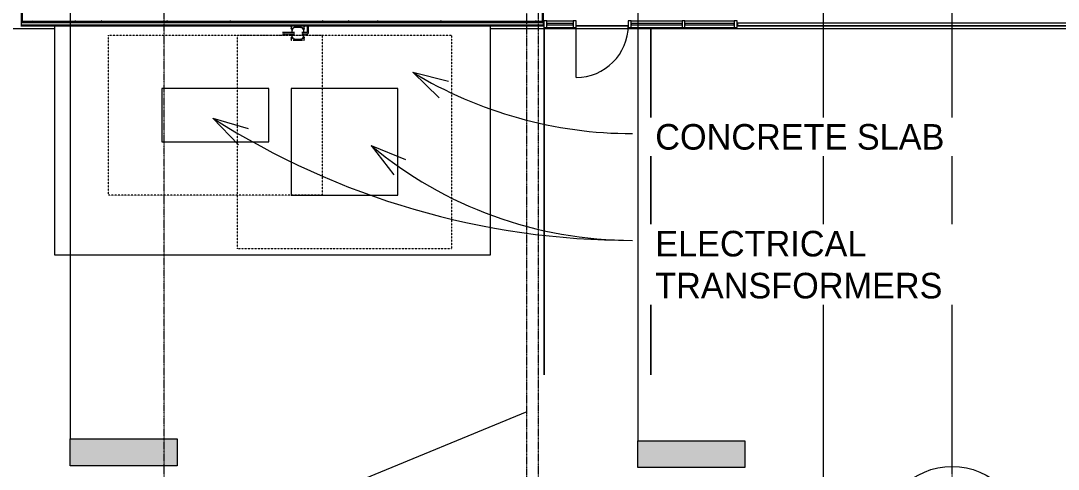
# Model space of a CAD drawing. Header units: inches. Extents: x 25369 to 33163, y -23509 to -20274.
# Drawn here: x 28390 to 29088, y -23098 to -22795 of the extents above; entities that cross this region are included whole.
import ezdxf

# ---------------------------------------------------------------- set-up
doc = ezdxf.new("R2010")
doc.units = ezdxf.units.IN
doc.header["$MEASUREMENT"] = 0
doc.linetypes.add('Dash', pattern=[0.25, 0.125, -0.125])
doc.linetypes.add('Grid Line 1_2_', pattern=[0.875, 0.5, -0.125, 0.125, -0.125])
for name, color, linetype, lineweight in [('A-DOOR', 31, 'Continuous', 13), ('A-FLOR', 192, 'Continuous', 13), ('A-GLAZ-CURT', 52, 'Continuous', 13), ('A-GLAZ-CWMG', 51, 'Continuous', 13), ('A-SITE-SWLK', 140, 'Continuous', 13), ('A-WALL', 113, 'Continuous', 13), ('A-WALL-PATT', 111, 'Continuous', 25), ('C-TOPO', 7, 'Continuous', 13), ('E-ELEC-EQPM', 71, 'Continuous', 13), ('G-ANNO-SYMB', 111, 'Continuous', 9), ('G-ANNO-TEXT', 231, 'Continuous', 9), ('L-SITE-WALL', 31, 'Continuous', 13), ('P-SANR-FIXT', 6, 'Continuous', 13), ('S-GRID', 1, 'Continuous', 9), ('S-GRID-IDEN', 1, 'Continuous', 9)]:
    doc.layers.add(name, color=color, linetype=linetype, lineweight=lineweight)
doc.styles.add('Century Gothic', font='GOTHIC.TTF', dxfattribs={"height": 17.245342})

# ---------------------------------------------------------------- blocks, each defined once
blk = doc.blocks.new('Struct_Xcel_Sports Complex_rvt-2-Overall Floor Plan')
at = {"layer": 'L-SITE-WALL', "color": 43, "lineweight": 9}
for p, q in [((22651.42, -22798.8), (22458.52, -22798.8)), ((22810.95, -22798.8), (22652.39, -22798.8)), ((22867.77, -22798.8), (22832.58, -22798.8)), ((23337.08, -22798.8), (22941.02, -22798.8))]:
    blk.add_line(p, q, dxfattribs=at)
blk = doc.blocks.new('Transformer-Dry-Type-Siemens - 6x6x6-1004770-Overall Floor Plan')
at = {"layer": 'E-ELEC-EQPM', "color": 43, "linetype": 'Dash', "lineweight": 9}
for p, q in [((-72, -72), (-72, 72)), ((-72, 72), (72, 72)), ((72, 72), (72, -72)), ((72, -72), (-72, -72))]:
    blk.add_line(p, q, dxfattribs=at)
at = {"layer": 'E-ELEC-EQPM', "color": 43, "lineweight": 9}
for p, q in [((36, 36), (-36, 36)), ((-36, 36), (-36, -36)), ((36, -36), (36, 36)), ((-36, -36), (36, -36))]:
    blk.add_line(p, q, dxfattribs=at)
blk = doc.blocks.new('Transformer-Dry-Type-Siemens - 6x3x6-1005805-Overall Floor Plan')
at = {"layer": 'E-ELEC-EQPM', "color": 43, "linetype": 'Dash', "lineweight": 9}
for p, q in [((-72, -54), (-72, 54)), ((-72, 54), (72, 54)), ((72, 54), (72, -54)), ((72, -54), (-72, -54))]:
    blk.add_line(p, q, dxfattribs=at)
at = {"layer": 'E-ELEC-EQPM', "color": 43, "lineweight": 9}
for p, q in [((36, 18), (-36, 18)), ((-36, 18), (-36, -18)), ((36, -18), (36, 18)), ((-36, -18), (36, -18))]:
    blk.add_line(p, q, dxfattribs=at)
blk = doc.blocks.new('System Panel - INSULATED LOW-E GLAZING _SEE ELEVATIONS FOR U-FACTOR_ SHGC_ _ LT_-1142335-Overall Floor Plan')
at = {"layer": 'A-GLAZ-CURT', "color": 7}
for p, q in [((16.53125, -0.25), (-16.53125, -0.25)), ((-16.53125, -0.25), (-16.53125, -1.25)), ((-16.53125, -1.25), (16.53125, -1.25)), ((16.53125, -1.25), (16.53125, -0.25))]:
    blk.add_line(p, q, dxfattribs=at)
at = {"layer": 'A-GLAZ-CURT', "color": 10, "lineweight": 9}
for p, q in [((-16.53125, -1.25), (-16.53125, -0.25)), ((16.53125, -0.25), (-16.53125, -0.25)), ((-16.53125, -1.25), (16.53125, -1.25)), ((16.53125, -0.25), (16.53125, -1.25))]:
    blk.add_line(p, q, dxfattribs=at)
blk = doc.blocks.new('System Panel - INSULATED LOW-E GLAZING _SEE ELEVATIONS FOR U-FACTOR_ SHGC_ _ LT_-827433-Overall Floor Plan')
at = {"layer": 'A-GLAZ-CURT', "color": 7}
for p, q in [((17.09375, -0.25), (-17.09375, -0.25)), ((-17.09375, -0.25), (-17.09375, -1.25)), ((-17.09375, -1.25), (17.09375, -1.25)), ((17.09375, -1.25), (17.09375, -0.25))]:
    blk.add_line(p, q, dxfattribs=at)
at = {"layer": 'A-GLAZ-CURT', "color": 10, "lineweight": 9}
for p, q in [((-17.09375, -1.25), (-17.09375, -0.25)), ((17.09375, -0.25), (-17.09375, -0.25)), ((-17.09375, -1.25), (17.09375, -1.25)), ((17.09375, -0.25), (17.09375, -1.25))]:
    blk.add_line(p, q, dxfattribs=at)
blk = doc.blocks.new('Door_Single_Storefront - one-1371403-Overall Floor Plan')
at = {"layer": 'A-DOOR', "color": 43, "lineweight": 9}
blk.add_line((-17.59375, -35.1875), (-17.59375, 0), dxfattribs=at)
blk.add_arc((-17.59375, 0), 35.1875, 270, 0, dxfattribs=at)
blk = doc.blocks.new('System Panel - INSULATED LOW-E GLAZING _SEE ELEVATIONS FOR U-FACTOR_ SHGC_ _ LT_-1769663-Overall Floor Plan')
at = {"layer": 'A-GLAZ-CURT', "color": 7}
for p, q in [((8.81, -0.25), (-8.81, -0.25)), ((-8.81, -0.25), (-8.81, -1.25)), ((-8.81, -1.25), (8.81, -1.25)), ((8.81, -1.25), (8.81, -0.25))]:
    blk.add_line(p, q, dxfattribs=at)
at = {"layer": 'A-GLAZ-CURT', "color": 10, "lineweight": 9}
for p, q in [((-8.81, -1.25), (-8.81, -0.25)), ((8.81, -0.25), (-8.81, -0.25)), ((-8.81, -1.25), (8.81, -1.25)), ((8.81, -0.25), (8.81, -1.25))]:
    blk.add_line(p, q, dxfattribs=at)
blk = doc.blocks.new('Rectangular Mullion - Exterior 2_ x 4_5_-1135321-Overall Floor Plan')
at = {"layer": 'A-GLAZ-CWMG', "color": 43, "lineweight": 9}
for p, q in [((22278.7, -22795.43), (22311.77, -22795.43)), ((22278.7, -22799.93), (22311.77, -22799.93))]:
    blk.add_line(p, q, dxfattribs=at)
blk = doc.blocks.new('Rectangular Mullion - Exterior 2_ x 4_5_-1305167-Overall Floor Plan')
at = {"layer": 'A-GLAZ-CWMG', "color": 43, "lineweight": 9}
for p, q in [((22869.77, -22795.43), (22903.95, -22795.43)), ((22869.77, -22799.93), (22903.95, -22799.93))]:
    blk.add_line(p, q, dxfattribs=at)
blk = doc.blocks.new('Rectangular Mullion - Exterior 2_ x 4_5_-1769661-Overall Floor Plan')
at = {"layer": 'A-GLAZ-CWMG', "color": 43, "lineweight": 9}
for p, q in [((22812.95, -22795.43), (22830.58, -22795.43)), ((22812.95, -22799.93), (22830.58, -22799.93))]:
    blk.add_line(p, q, dxfattribs=at)
blk = doc.blocks.new('Rectangular Mullion - Exterior 2_ x 4_5_-1142379-Overall Floor Plan')
at = {"layer": 'A-GLAZ-CWMG', "color": 7}
for p, q in [((-2, 3), (0, 3)), ((-2, -1.5), (-2, 3)), ((0, 3), (0, -1.5)), ((0, -1.5), (-2, -1.5))]:
    blk.add_line(p, q, dxfattribs=at)
blk = doc.blocks.new('Rectangular Mullion - Exterior 2_ x 4_5_-1142382-Overall Floor Plan')
at = {"layer": 'A-GLAZ-CWMG', "color": 7}
for p, q in [((0, 3), (-2, 3)), ((-2, 3), (-2, -1.5)), ((0, -1.5), (0, 3)), ((-2, -1.5), (0, -1.5))]:
    blk.add_line(p, q, dxfattribs=at)
blk = doc.blocks.new('Rectangular Mullion - Exterior 2_ x 4_5_-827464-Overall Floor Plan')
at = {"layer": 'A-GLAZ-CWMG', "color": 7}
for p, q in [((-1, 3), (1, 3)), ((-1, -1.5), (-1, 3)), ((1, 3), (1, -1.5)), ((1, -1.5), (-1, -1.5))]:
    blk.add_line(p, q, dxfattribs=at)
blk = doc.blocks.new('gas_meter-250_cfh_2214 - gas_meter-250_cfh_2214-1353211-Overall Floor Plan')
at = {"layer": 'P-SANR-FIXT', "color": 43, "lineweight": 9}
for p, q in [((-2.99, 0.37), (-9.24, 0.37)), ((-4.4, 4.34), (-4.4, 3.16)), ((-4.4, 3.16), (-4.06, 3.16)), ((-3.79, 4.61), (-4.13, 4.61)), ((-4.06, 3.16), (-3.31, 3.16)), ((-3.96, 1.77), (-3.96, 0.36)), ((-3.96, 1.77), (-3.96, 0.36)), ((-3.75, 2.86), (-3.75, 2.59)), ((-3.75, 1.98), (-3.75, 1.77)), ((3.06, 4.61), (-3.06, 4.61)), ((2.04, 3.77), (-1.96, 3.77)), ((3.4, 3.16), (4.06, 3.16)), ((6.15, 0.5), (3.51, 0.5)), ((4.13, 4.61), (3.79, 4.61)), ((4.04, 0.48), (4.04, 1.77)), ((4.04, 0.48), (4.04, 1.77)), ((4.06, 3.16), (4.4, 3.16)), ((4.4, 3.16), (4.4, 4.34)), ((6.26, 5.12), (6.26, 0.61)), ((7.26, 0.61), (7.26, 5.12)), ((-9.24, 0), (-9.47, 0)), ((-9.24, -0.38), (-2.99, -0.38)), ((-4.4, -3.34), (-4.4, -4.57)), ((-4.06, -3.34), (-4.4, -3.34)), ((-4.28, -4.69), (-3.94, -4.69)), ((-3.33, -3.34), (-4.06, -3.34)), ((-3.96, -0.36), (-3.96, -1.98)), ((-3.96, -0.36), (-3.96, -1.98)), ((-3.75, -1.98), (-3.75, -2.1)), ((-3.75, -2.75), (-3.75, -2.92)), ((-3.06, -4.69), (3.06, -4.69)), ((-2.81, 0), (-2.99, 0)), ((-1.97, -3.98), (-2.49, -3.98)), ((-2.49, -3.98), (-1.97, -3.98)), ((-2.27, 0), (-2.4, 0)), ((-1.96, -3.98), (2.04, -3.98)), ((2.04, -3.75), (2.22, -3.75)), ((2.04, -3.98), (2.55, -3.98)), ((2.55, -3.98), (2.04, -3.98)), ((3.25, 0), (3.51, 0)), ((4.06, -3.34), (3.42, -3.34)), ((3.51, -0.5), (6.15, -0.5)), ((3.94, -4.69), (4.28, -4.69)), ((4.04, -1.98), (4.04, -0.47)), ((4.04, -1.98), (4.04, -0.47)), ((4.4, -3.34), (4.06, -3.34)), ((4.4, -4.57), (4.4, -3.34))]:
    blk.add_line(p, q, dxfattribs=at)
at = {"layer": 'P-SANR-FIXT', "color": 43, "lineweight": 9, "flags": 128}
for points in [[(-9.24, 0.37), (-9.28, 0.37), (-9.32, 0.37), (-9.36, 0.37), (-9.4, 0.37), (-9.43, 0.37), (-9.47, 0.37), (-9.51, 0.37), (-9.55, 0.37), (-9.59, 0.37), (-9.63, 0.37), (-9.66, 0.37), (-9.7, 0.37), (-9.73, 0.37), (-9.77, 0.37), (-9.8, 0.37), (-9.83, 0.37), (-9.86, 0.37), (-9.9, 0.37), (-9.92, 0.37), (-9.95, 0.37), (-9.98, 0.37), (-10.01, 0.37), (-10.03, 0.37), (-10.06, 0.37), (-10.08, 0.37), (-10.1, 0.37), (-10.12, 0.37), (-10.14, 0.37), (-10.15, 0.37), (-10.17, 0.37), (-10.18, 0.37), (-10.19, 0.37), (-10.2, 0.37), (-10.21, 0.37), (-10.22, 0.37), (-10.23, 0.37), (-10.23, 0.37), (-10.23, 0.37), (-10.24, 0.37)], [(-4.4, 4.34), (-4.4, 4.35), (-4.4, 4.36), (-4.4, 4.37), (-4.4, 4.38), (-4.4, 4.39), (-4.39, 4.4), (-4.39, 4.41), (-4.39, 4.42), (-4.38, 4.43), (-4.38, 4.44), (-4.38, 4.45), (-4.37, 4.46), (-4.37, 4.47), (-4.36, 4.48), (-4.35, 4.49), (-4.35, 4.5), (-4.34, 4.51), (-4.33, 4.52), (-4.33, 4.52), (-4.32, 4.53), (-4.31, 4.54), (-4.3, 4.55), (-4.29, 4.55), (-4.29, 4.56), (-4.28, 4.57), (-4.27, 4.57), (-4.26, 4.58), (-4.25, 4.58), (-4.24, 4.59), (-4.23, 4.59), (-4.22, 4.59), (-4.21, 4.6), (-4.2, 4.6), (-4.19, 4.6), (-4.18, 4.6), (-4.17, 4.61), (-4.15, 4.61), (-4.14, 4.61), (-4.13, 4.61), (-4.13, 4.61)], [(-3.82, 2.35), (-3.87, 2.38), (-3.91, 2.42), (-3.95, 2.45), (-4, 2.49), (-4.04, 2.52), (-4.07, 2.56), (-4.11, 2.6), (-4.15, 2.65), (-4.18, 2.69), (-4.21, 2.73), (-4.24, 2.78), (-4.27, 2.83), (-4.29, 2.87), (-4.32, 2.92), (-4.34, 2.97), (-4.36, 3.02), (-4.38, 3.08), (-4.39, 3.13), (-4.4, 3.16)], [(-1.96, 3.77), (-2.04, 3.77), (-2.12, 3.76), (-2.19, 3.76), (-2.27, 3.74), (-2.35, 3.73), (-2.43, 3.71), (-2.51, 3.69), (-2.58, 3.67), (-2.66, 3.64), (-2.73, 3.61), (-2.81, 3.58), (-2.88, 3.54), (-2.95, 3.51), (-3.02, 3.46), (-3.08, 3.42), (-3.15, 3.37), (-3.21, 3.33), (-3.27, 3.27), (-3.33, 3.22), (-3.39, 3.16), (-3.44, 3.11), (-3.5, 3.04), (-3.55, 2.98), (-3.59, 2.92), (-3.64, 2.85), (-3.68, 2.78), (-3.72, 2.71), (-3.76, 2.64), (-3.79, 2.57), (-3.82, 2.5), (-3.85, 2.42), (-3.87, 2.34), (-3.89, 2.27), (-3.91, 2.19), (-3.93, 2.11), (-3.94, 2.03), (-3.95, 1.95), (-3.95, 1.87), (-3.96, 1.79), (-3.96, 1.77)], [(-2.24, 0.37), (-2.24, 0.37), (-2.24, 0.37), (-2.24, 0.37), (-2.25, 0.37), (-2.25, 0.37), (-2.26, 0.37), (-2.27, 0.37), (-2.27, 0.37), (-2.28, 0.37), (-2.3, 0.37), (-2.31, 0.37), (-2.32, 0.37), (-2.34, 0.37), (-2.35, 0.37), (-2.37, 0.37), (-2.38, 0.37), (-2.4, 0.37), (-2.42, 0.37), (-2.44, 0.37), (-2.46, 0.37), (-2.49, 0.37), (-2.51, 0.37), (-2.53, 0.37), (-2.56, 0.37), (-2.58, 0.37), (-2.61, 0.37), (-2.63, 0.37), (-2.66, 0.37), (-2.69, 0.37), (-2.71, 0.37), (-2.74, 0.37), (-2.77, 0.37), (-2.8, 0.37), (-2.83, 0.37), (-2.86, 0.37), (-2.89, 0.37), (-2.92, 0.37), (-2.95, 0.37), (-2.98, 0.37), (-2.99, 0.37)], [(4.04, 1.77), (4.04, 1.85), (4.04, 1.93), (4.03, 2.01), (4.02, 2.09), (4, 2.17), (3.99, 2.25), (3.97, 2.32), (3.94, 2.4), (3.92, 2.48), (3.89, 2.55), (3.85, 2.62), (3.82, 2.69), (3.78, 2.76), (3.74, 2.83), (3.7, 2.9), (3.65, 2.96), (3.6, 3.03), (3.55, 3.09), (3.49, 3.15), (3.44, 3.21), (3.38, 3.26), (3.32, 3.31), (3.26, 3.36), (3.19, 3.41), (3.13, 3.45), (3.06, 3.5), (2.99, 3.53), (2.92, 3.57), (2.84, 3.6), (2.77, 3.63), (2.69, 3.66), (2.62, 3.69), (2.54, 3.71), (2.46, 3.73), (2.38, 3.74), (2.31, 3.75), (2.23, 3.76), (2.15, 3.77), (2.07, 3.77), (2.04, 3.77)], [(3.51, 0.5), (3.48, 0.5), (3.45, 0.5), (3.42, 0.5), (3.39, 0.5), (3.37, 0.5), (3.34, 0.5), (3.31, 0.5), (3.28, 0.5), (3.25, 0.5), (3.22, 0.5), (3.19, 0.5), (3.17, 0.5), (3.14, 0.5), (3.12, 0.5), (3.09, 0.5), (3.07, 0.5), (3.04, 0.5), (3.02, 0.5), (3, 0.5), (2.98, 0.5), (2.96, 0.5), (2.94, 0.5), (2.92, 0.5), (2.9, 0.5), (2.88, 0.5), (2.87, 0.5), (2.85, 0.5), (2.84, 0.5), (2.83, 0.5), (2.82, 0.5), (2.8, 0.5), (2.8, 0.5), (2.79, 0.5), (2.78, 0.5), (2.77, 0.5), (2.77, 0.5), (2.77, 0.5), (2.77, 0.5), (2.76, 0.5)], [(4.4, 3.16), (4.39, 3.1), (4.37, 3.05), (4.35, 3), (4.33, 2.95), (4.31, 2.9), (4.28, 2.85), (4.26, 2.8), (4.23, 2.76), (4.2, 2.71), (4.16, 2.67), (4.13, 2.63), (4.09, 2.58), (4.06, 2.55), (4.02, 2.51), (3.98, 2.47), (3.94, 2.44), (3.89, 2.4)], [(4.13, 4.61), (4.14, 4.61), (4.15, 4.61), (4.16, 4.61), (4.17, 4.6), (4.18, 4.6), (4.19, 4.6), (4.21, 4.6), (4.22, 4.59), (4.23, 4.59), (4.24, 4.59), (4.25, 4.58), (4.26, 4.58), (4.27, 4.57), (4.27, 4.57), (4.28, 4.56), (4.29, 4.55), (4.3, 4.55), (4.31, 4.54), (4.32, 4.53), (4.33, 4.53), (4.33, 4.52), (4.34, 4.51), (4.35, 4.5), (4.35, 4.49), (4.36, 4.48), (4.36, 4.47), (4.37, 4.46), (4.37, 4.46), (4.38, 4.45), (4.38, 4.44), (4.39, 4.43), (4.39, 4.41), (4.39, 4.4), (4.4, 4.39), (4.4, 4.38), (4.4, 4.37), (4.4, 4.36), (4.4, 4.35), (4.4, 4.34), (4.4, 4.34)], [(6.26, 0.61), (6.26, 0.61), (6.26, 0.6), (6.26, 0.6), (6.26, 0.59), (6.26, 0.59), (6.26, 0.58), (6.26, 0.58), (6.26, 0.58), (6.26, 0.57), (6.26, 0.57), (6.25, 0.56), (6.25, 0.56), (6.25, 0.56), (6.25, 0.55), (6.24, 0.55), (6.24, 0.54), (6.24, 0.54), (6.24, 0.54), (6.23, 0.53), (6.23, 0.53), (6.23, 0.53), (6.22, 0.53), (6.22, 0.52), (6.22, 0.52), (6.21, 0.52), (6.21, 0.52), (6.21, 0.51), (6.2, 0.51), (6.2, 0.51), (6.19, 0.51), (6.19, 0.51), (6.18, 0.5), (6.18, 0.5), (6.18, 0.5), (6.17, 0.5), (6.17, 0.5), (6.16, 0.5), (6.16, 0.5), (6.15, 0.5), (6.15, 0.5)], [(6.15, -0.5), (6.2, -0.5), (6.24, -0.5), (6.29, -0.49), (6.33, -0.49), (6.37, -0.48), (6.42, -0.47), (6.46, -0.46), (6.5, -0.44), (6.54, -0.43), (6.59, -0.41), (6.63, -0.39), (6.67, -0.37), (6.71, -0.35), (6.74, -0.33), (6.78, -0.31), (6.82, -0.28), (6.85, -0.25), (6.89, -0.22), (6.92, -0.19), (6.95, -0.16), (6.98, -0.13), (7.01, -0.1), (7.04, -0.06), (7.06, -0.03), (7.09, 0.01), (7.11, 0.05), (7.13, 0.09), (7.15, 0.13), (7.17, 0.17), (7.19, 0.21), (7.2, 0.25), (7.22, 0.29), (7.23, 0.34), (7.24, 0.38), (7.25, 0.42), (7.25, 0.47), (7.26, 0.51), (7.26, 0.55), (7.26, 0.6), (7.26, 0.61)], [(-10.24, -0.38), (-10.24, -0.38), (-10.23, -0.38), (-10.23, -0.38), (-10.22, -0.38), (-10.22, -0.38), (-10.21, -0.38), (-10.2, -0.38), (-10.19, -0.38), (-10.17, -0.38), (-10.16, -0.38), (-10.14, -0.38), (-10.12, -0.38), (-10.1, -0.38), (-10.08, -0.38), (-10.06, -0.38), (-10.04, -0.38), (-10.01, -0.38), (-9.99, -0.38), (-9.96, -0.38), (-9.93, -0.38), (-9.9, -0.38), (-9.87, -0.38), (-9.84, -0.38), (-9.81, -0.38), (-9.78, -0.38), (-9.74, -0.38), (-9.71, -0.38), (-9.67, -0.38), (-9.64, -0.38), (-9.6, -0.38), (-9.56, -0.38), (-9.52, -0.38), (-9.48, -0.38), (-9.45, -0.38), (-9.41, -0.38), (-9.37, -0.38), (-9.33, -0.38), (-9.29, -0.38), (-9.25, -0.38), (-9.24, -0.38)], [(-4.4, -3.34), (-4.4, -3.29), (-4.4, -3.25), (-4.39, -3.21), (-4.39, -3.16), (-4.38, -3.12), (-4.37, -3.08), (-4.36, -3.04), (-4.34, -2.99), (-4.33, -2.95), (-4.31, -2.91), (-4.29, -2.87), (-4.28, -2.83), (-4.25, -2.8), (-4.23, -2.76), (-4.21, -2.72), (-4.18, -2.69), (-4.15, -2.65), (-4.13, -2.62), (-4.1, -2.59), (-4.07, -2.56), (-4.03, -2.53), (-4, -2.5), (-3.97, -2.47), (-3.93, -2.44), (-3.89, -2.42)], [(-4.28, -4.69), (-4.29, -4.69), (-4.29, -4.69), (-4.3, -4.69), (-4.3, -4.69), (-4.31, -4.69), (-4.31, -4.68), (-4.32, -4.68), (-4.32, -4.68), (-4.33, -4.68), (-4.33, -4.68), (-4.33, -4.68), (-4.34, -4.67), (-4.34, -4.67), (-4.35, -4.67), (-4.35, -4.67), (-4.35, -4.66), (-4.36, -4.66), (-4.36, -4.66), (-4.37, -4.66), (-4.37, -4.65), (-4.37, -4.65), (-4.37, -4.65), (-4.38, -4.64), (-4.38, -4.64), (-4.38, -4.63), (-4.39, -4.63), (-4.39, -4.63), (-4.39, -4.62), (-4.39, -4.62), (-4.39, -4.61), (-4.4, -4.61), (-4.4, -4.6), (-4.4, -4.6), (-4.4, -4.6), (-4.4, -4.59), (-4.4, -4.59), (-4.4, -4.58), (-4.4, -4.58), (-4.4, -4.57), (-4.4, -4.57)], [(-3.96, -1.98), (-3.95, -2.06), (-3.95, -2.14), (-3.94, -2.22), (-3.93, -2.3), (-3.92, -2.38), (-3.9, -2.45), (-3.88, -2.53), (-3.85, -2.61), (-3.83, -2.68), (-3.8, -2.76), (-3.76, -2.83), (-3.73, -2.9), (-3.69, -2.97), (-3.65, -3.04), (-3.61, -3.11), (-3.56, -3.17), (-3.51, -3.24), (-3.46, -3.3), (-3.4, -3.36), (-3.35, -3.41), (-3.29, -3.47), (-3.23, -3.52), (-3.17, -3.57), (-3.1, -3.62), (-3.04, -3.66), (-2.97, -3.7), (-2.9, -3.74), (-2.83, -3.78), (-2.75, -3.81), (-2.68, -3.84), (-2.6, -3.87), (-2.53, -3.9), (-2.45, -3.92), (-2.37, -3.94), (-2.3, -3.95), (-2.22, -3.96), (-2.14, -3.97), (-2.06, -3.98), (-1.98, -3.98), (-1.96, -3.98)], [(-2.99, -0.38), (-2.96, -0.38), (-2.93, -0.38), (-2.9, -0.38), (-2.87, -0.38), (-2.84, -0.38), (-2.81, -0.38), (-2.78, -0.38), (-2.75, -0.38), (-2.72, -0.38), (-2.69, -0.38), (-2.67, -0.38), (-2.64, -0.38), (-2.61, -0.38), (-2.59, -0.38), (-2.56, -0.38), (-2.54, -0.38), (-2.51, -0.38), (-2.49, -0.38), (-2.47, -0.38), (-2.45, -0.38), (-2.43, -0.38), (-2.41, -0.38), (-2.39, -0.38), (-2.37, -0.38), (-2.35, -0.38), (-2.34, -0.38), (-2.32, -0.38), (-2.31, -0.38), (-2.3, -0.38), (-2.29, -0.38), (-2.28, -0.38), (-2.27, -0.38), (-2.26, -0.38), (-2.25, -0.38), (-2.25, -0.38), (-2.24, -0.38), (-2.24, -0.38), (-2.24, -0.38), (-2.24, -0.38)], [(-2.49, -3.98), (-2.52, -3.96), (-2.55, -3.94), (-2.58, -3.91), (-2.6, -3.89), (-2.63, -3.86), (-2.66, -3.84), (-2.68, -3.81), (-2.7, -3.78)], [(2.04, -3.98), (2.12, -3.98), (2.2, -3.97), (2.28, -3.97), (2.36, -3.95), (2.44, -3.94), (2.52, -3.92), (2.6, -3.9), (2.67, -3.88), (2.75, -3.85), (2.82, -3.82), (2.9, -3.79), (2.97, -3.75), (3.04, -3.72), (3.11, -3.67), (3.17, -3.63), (3.24, -3.58), (3.3, -3.53), (3.36, -3.48), (3.42, -3.43), (3.48, -3.37), (3.53, -3.31), (3.59, -3.25), (3.64, -3.19), (3.68, -3.13), (3.73, -3.06), (3.77, -2.99), (3.81, -2.92), (3.84, -2.85), (3.88, -2.78), (3.91, -2.7), (3.94, -2.63), (3.96, -2.55), (3.98, -2.48), (4, -2.4), (4.02, -2.32), (4.03, -2.24), (4.04, -2.16), (4.04, -2.08), (4.04, -2), (4.04, -1.98)], [(2.66, -3.89), (2.63, -3.91), (2.61, -3.94), (2.58, -3.96), (2.55, -3.98)], [(2.73, -3.81), (2.71, -3.84), (2.69, -3.86)], [(2.76, -0.5), (2.76, -0.5), (2.77, -0.5), (2.77, -0.5), (2.77, -0.5), (2.78, -0.5), (2.79, -0.5), (2.79, -0.5), (2.8, -0.5), (2.81, -0.5), (2.82, -0.5), (2.84, -0.5), (2.85, -0.5), (2.86, -0.5), (2.88, -0.5), (2.9, -0.5), (2.91, -0.5), (2.93, -0.5), (2.95, -0.5), (2.97, -0.5), (2.99, -0.5), (3.01, -0.5), (3.04, -0.5), (3.06, -0.5), (3.08, -0.5), (3.11, -0.5), (3.13, -0.5), (3.16, -0.5), (3.19, -0.5), (3.21, -0.5), (3.24, -0.5), (3.27, -0.5), (3.3, -0.5), (3.33, -0.5), (3.36, -0.5), (3.39, -0.5), (3.42, -0.5), (3.45, -0.5), (3.48, -0.5), (3.51, -0.5), (3.51, -0.5)], [(3.95, -2.46), (3.98, -2.48), (4.02, -2.51), (4.05, -2.54), (4.08, -2.57), (4.11, -2.6), (4.14, -2.63), (4.17, -2.67), (4.19, -2.7), (4.22, -2.74), (4.24, -2.78), (4.26, -2.81), (4.28, -2.85), (4.3, -2.89), (4.32, -2.93), (4.34, -2.97), (4.35, -3.01), (4.36, -3.06), (4.37, -3.1), (4.38, -3.14), (4.39, -3.18), (4.4, -3.23), (4.4, -3.27), (4.4, -3.32), (4.4, -3.34)], [(4.4, -4.57), (4.4, -4.58), (4.4, -4.58), (4.4, -4.58), (4.4, -4.59), (4.4, -4.59), (4.4, -4.6), (4.4, -4.6), (4.4, -4.61), (4.39, -4.61), (4.39, -4.62), (4.39, -4.62), (4.39, -4.62), (4.39, -4.63), (4.38, -4.63), (4.38, -4.64), (4.38, -4.64), (4.38, -4.64), (4.37, -4.65), (4.37, -4.65), (4.37, -4.65), (4.36, -4.66), (4.36, -4.66), (4.36, -4.66), (4.35, -4.67), (4.35, -4.67), (4.34, -4.67), (4.34, -4.67), (4.34, -4.68), (4.33, -4.68), (4.33, -4.68), (4.32, -4.68), (4.32, -4.68), (4.31, -4.68), (4.31, -4.69), (4.3, -4.69), (4.3, -4.69), (4.29, -4.69), (4.29, -4.69), (4.29, -4.69), (4.28, -4.69)]]:
    blk.add_lwpolyline(points, dxfattribs=at)
at = {"layer": 'P-SANR-FIXT', "color": 43, "lineweight": 9}
for centre, radius, start, end in [((-1.96, 1.77), 2, 90, 180), ((-1.96, 1.77), 1.84, 171.36204, 180), ((2.04, 1.77), 2, 360, 90), ((2.04, 1.77), 1.84, 81.36204, 90), ((-1.96, -1.98), 2, 180, 270), ((-1.96, -1.98), 1.84, 261.36204, 270), ((2.04, -1.98), 2, 270, 360), ((2.04, -1.98), 1.84, 351.36204, 0)]:
    blk.add_arc(centre, radius, start, end, dxfattribs=at)
blk = doc.blocks.new('Grid - Grid Head - Circle-14747-Overall Floor Plan')
at = {"layer": 'S-GRID-IDEN'}
blk.add_circle((0, 0), 0.25, dxfattribs=at)
blk = doc.blocks.new('Section - 3_32_ x 3_8_-18514-Overall Floor Plan')
at = {"layer": 'G-ANNO-SYMB'}
blk.add_hatch(color=256, dxfattribs=at).paths.add_polyline_path([(0, 0.375), (0, 0), (-0.09375, 0), (-0.09375, 0.375)], flags=0)
for p, q in [((0, 0.375), (-0.09375, 0.375)), ((-0.09375, 0.375), (-0.09375, 0)), ((0, 0), (0, 0.375)), ((-0.09375, 0), (0, 0))]:
    blk.add_line(p, q, dxfattribs=at)

msp = doc.modelspace()

# ---------------------------------------------------------------- hatches: boundary and pattern name
at = {"layer": 'A-WALL-PATT', "lineweight": 9}
h = msp.add_hatch(dxfattribs=at)
h.set_pattern_fill('FP_20', color=253, style=0, pattern_type=2)
h.set_pattern_definition([(0, (5931.104, 0), (30.72, 7.68), [2.534, -20.506, 2.534, -20.506, -122.88]), (0, (5931.104, 0), (30.72, 7.68), [-46.08, 2.534, -43.546, 2.534, -20.506, -53.76]), (0, (5931.104, 0), (30.72, 7.68), [-115.2, 2.534, -12.826, 2.534, -35.866]), (120, (5942.624, 3.84), (-22.0110751, 22.7643004), [2.534, -20.506, 2.534, -20.506, -122.88]), (120, (5942.624, 3.84), (-22.0110751, 22.7643004), [-46.08, 2.534, -43.546, 2.534, -20.506, -53.76]), (120, (5942.624, 3.84), (-22.0110751, 22.7643004), [-115.2, 2.534, -12.826, 2.534, -35.866]), (240, (5946.464, 19.2), (-8.7089249, -30.4443004), [2.534, -20.506, 2.534, -20.506, -122.88]), (240, (5946.464, 19.2), (-8.7089249, -30.4443004), [-46.08, 2.534, -43.546, 2.534, -20.506, -53.76]), (240, (5946.464, 19.2), (-8.7089249, -30.4443004), [-115.2, 2.534, -12.826, 2.534, -35.866])])
h.paths.add_polyline_path([(28350.43, -22795.8), (28350.43, -22795.3), (28245.87, -22795.3), (28245.87, -22795.8), (28294.5, -22795.8)], flags=0)
h.paths.add_polyline_path([(28390.62, -22795.8), (28741.06, -22795.8), (28741.06, -22795.3), (28390.62, -22795.3)], flags=0)
h = msp.add_hatch(dxfattribs=at)
h.set_pattern_fill('FP_21', color=253, style=0, pattern_type=2)
h.set_pattern_definition([(0, (5931.104, 0), (0, 24), []), (90, (5931.104, 0), (-24, 1e-15), [])])
h.paths.add_polyline_path([(28259.41, -22796.8), (28350.43, -22796.8), (28350.43, -22795.8), (28245.87, -22795.8), (28245.87, -22796.8)], flags=0)
h.paths.add_polyline_path([(28390.62, -22796.8), (28741.06, -22796.8), (28741.06, -22795.8), (28390.62, -22795.8)], flags=0)

# ---------------------------------------------------------------- linework, layer by layer
at = {"layer": 'A-FLOR', "color": 43, "lineweight": 9}
for p, q in [((28582.52, -22798.93), (28412.32, -22798.93)), ((28412.32, -22798.93), (28412.32, -22953.09)), ((28706.12, -22798.93), (28583.49, -22798.93)), ((28706.12, -22953.09), (28706.12, -22798.93)), ((28412.32, -22953.09), (28706.12, -22953.09))]:
    msp.add_line(p, q, dxfattribs=at)
at = {"layer": 'A-SITE-SWLK', "color": 43, "lineweight": 9}
for p, q in [((28742.12, -23034), (28742.12, -22799.93)), ((28814.12, -23034), (28814.12, -22799.93))]:
    msp.add_line(p, q, dxfattribs=at)
at = {"layer": 'A-WALL', "color": 7}
for p, q in [((28389.87, -22786.55), (28389.87, -22798.62)), ((28390.62, -22787.3), (28390.62, -22796.8)), ((28741.06, -22796.8), (28741.06, -22787.3)), ((28741.81, -22798.62), (28741.81, -22786.55)), ((28741.81, -22796.8), (28389.87, -22796.8)), ((28741.06, -22795.8), (28390.62, -22795.8)), ((29267.87, -22796.91), (28872.43, -22796.91)), ((28872.43, -22796.91), (28872.43, -22798.48)), ((28741.81, -22798.3), (28389.87, -22798.3)), ((28389.87, -22798.62), (28741.81, -22798.62)), ((28872.43, -22798.48), (29267.87, -22798.48))]:
    msp.add_line(p, q, dxfattribs=at)
at = {"layer": 'C-TOPO', "color": 43, "lineweight": 9}
for p, q in [((28742.12, -23034), (28742.12, -22799.93)), ((28742.12, -22799.93), (28742.12, -23034)), ((28763.68, -22798.8), (28798.87, -22798.8)), ((28798.87, -22798.8), (28763.68, -22798.8)), ((28814.12, -22799.93), (28814.12, -23034)), ((28814.12, -23034), (28814.12, -22799.93))]:
    msp.add_line(p, q, dxfattribs=at)
at = {"layer": 'G-ANNO-SYMB'}
for p, q in [((28422.96, -20695.61), (28422.96, -23077.29)), ((28805.26, -21006.81), (28805.26, -23078.53)), ((28930.07, -21010.08), (28930.07, -23108.35))]:
    msp.add_line(p, q, dxfattribs=at)
at = {"layer": 'G-ANNO-TEXT', "color": 137}
for p, q in [((28653.65, -22830.07), (28677.78, -22836)), ((28653.65, -22830.07), (28671.58, -22847.27)), ((28518.99, -22861.02), (28542.85, -22867.95)), ((28518.99, -22861.02), (28536.19, -22878.95)), ((28625.72, -22879.51), (28648.69, -22888.99)), ((28625.72, -22879.51), (28640.88, -22899.2))]:
    msp.add_line(p, q, dxfattribs=at)
for centre, radius, start in [((28801.66, -22585.82), 285.6, 238.78435), ((28801.66, -22417.33), 526.09, 237.49928), ((28801.66, -22669.26), 274.16, 230.07682)]:
    msp.add_arc(centre, radius, start, 270, dxfattribs=at)
at = {"layer": 'L-SITE-WALL', "color": 43, "lineweight": 9}
for p, q in [((28412.32, -22800.8), (27987.24, -22800.8)), ((28389.62, -22798.8), (28582.52, -22798.8)), ((28583.49, -22798.8), (28742.06, -22798.8)), ((31163.93, -22800.8), (28706.12, -22800.8)), ((28763.68, -22798.8), (28798.87, -22798.8)), ((28872.12, -22798.8), (29268.18, -22798.8))]:
    msp.add_line(p, q, dxfattribs=at)
at = {"layer": 'S-GRID', "linetype": 'Grid Line 1_2_'}
for p, q in [((28486.24, -23155.1), (28486.24, -20370)), ((29016.99, -23095.8), (29016.99, -20550.05)), ((29016.99, -23413.24), (29016.99, -20902.43)), ((28730.49, -23059.1), (28730.49, -22458.61)), ((28738.49, -23155.1), (28738.49, -22458.61)), ((28730.49, -23317.24), (28730.49, -22542.61))]:
    msp.add_line(p, q, dxfattribs=at)
at = {"layer": 'S-GRID'}
msp.add_line((28730.49, -23059.1), (28613.9, -23107.1), dxfattribs=at)

# ---------------------------------------------------------------- block references
at = {"color": 250, "lineweight": 5}
msp.add_blockref('Struct_Xcel_Sports Complex_rvt-2-Overall Floor Plan', (5931.1, 0), dxfattribs=at)
at = {"layer": 'A-DOOR', "color": 43, "lineweight": 9}
msp.add_blockref('Door_Single_Storefront - one-1371403-Overall Floor Plan', (28781.27, -22798.43), dxfattribs=at)
at = {"layer": 'A-GLAZ-CURT', "color": 10, "lineweight": 9, "rotation": 180}
for name, p in [('System Panel - INSULATED LOW-E GLAZING _SEE ELEVATIONS FOR U-FACTOR_ SHGC_ _ LT_-1769663-Overall Floor Plan', (28752.87, -22798.43)), ('System Panel - INSULATED LOW-E GLAZING _SEE ELEVATIONS FOR U-FACTOR_ SHGC_ _ LT_-827433-Overall Floor Plan', (28817.96, -22798.43)), ('System Panel - INSULATED LOW-E GLAZING _SEE ELEVATIONS FOR U-FACTOR_ SHGC_ _ LT_-1142335-Overall Floor Plan', (28853.59, -22798.43))]:
    msp.add_blockref(name, p, dxfattribs=at)
at = {"layer": 'A-GLAZ-CWMG', "color": 43, "lineweight": 9, "extrusion": (0, 0, -1)}
for name, p in [('Rectangular Mullion - Exterior 2_ x 4_5_-1142379-Overall Floor Plan', (-28742.06, -22798.43)), ('Rectangular Mullion - Exterior 2_ x 4_5_-827464-Overall Floor Plan', (-28762.68, -22798.43)), ('Rectangular Mullion - Exterior 2_ x 4_5_-827464-Overall Floor Plan', (-28799.87, -22798.43)), ('Rectangular Mullion - Exterior 2_ x 4_5_-827464-Overall Floor Plan', (-28836.06, -22798.43))]:
    msp.add_blockref(name, p, dxfattribs=at)
at = {"layer": 'A-GLAZ-CWMG', "color": 43, "lineweight": 9}
for name, p in [('Rectangular Mullion - Exterior 2_ x 4_5_-1769661-Overall Floor Plan', (5931.1, 0)), ('Rectangular Mullion - Exterior 2_ x 4_5_-1305167-Overall Floor Plan', (5931.1, 0)), ('Rectangular Mullion - Exterior 2_ x 4_5_-1135321-Overall Floor Plan', (6558.35, 0)), ('Rectangular Mullion - Exterior 2_ x 4_5_-1142382-Overall Floor Plan', (28872.12, -22798.43))]:
    msp.add_blockref(name, p, dxfattribs=at)
at = {"layer": 'E-ELEC-EQPM', "color": 43, "lineweight": 9}
for name, p in [('Transformer-Dry-Type-Siemens - 6x3x6-1005805-Overall Floor Plan', (28520.62, -22859.05)), ('Transformer-Dry-Type-Siemens - 6x6x6-1004770-Overall Floor Plan', (28607.68, -22877.05))]:
    msp.add_blockref(name, p, dxfattribs=at)
at = {"layer": 'G-ANNO-SYMB', "extrusion": (0, 0, -1), "xscale": 191.9999999999999, "yscale": 191.9999999999999, "zscale": 191.9999999999999, "rotation": 90.00000000000053}
for p in [(-28422.96, -23077.29), (-28805.26, -23078.53)]:
    msp.add_blockref('Section - 3_32_ x 3_8_-18514-Overall Floor Plan', p, dxfattribs=at)
at = {"layer": 'P-SANR-FIXT', "color": 43, "lineweight": 9}
msp.add_blockref('gas_meter-250_cfh_2214 - gas_meter-250_cfh_2214-1353211-Overall Floor Plan', (28576.24, -22803.74), dxfattribs=at)
at = {"layer": 'S-GRID-IDEN', "xscale": 191.9999999999999, "yscale": 191.9999999999999, "zscale": 191.9999999999999}
msp.add_blockref('Grid - Grid Head - Circle-14747-Overall Floor Plan', (29016.99, -23143.8), dxfattribs=at)

# ---------------------------------------------------------------- next in the draw order: texts
at = {"layer": 'G-ANNO-TEXT', "color": 137, "char_height": 17.2453, "attachment_point": 1, "line_spacing_factor": 0.984117, "style": 'Century Gothic', "bg_fill": 3, "box_fill_scale": 1.25, "bg_fill_color": 0, "bg_fill_transparency": 0}
for s, insert, width in [('CONCRETE SLAB', (28817.02, -22865), 223.56), ('ELECTRICAL\\PTRANSFORMERS', (28817.02, -22937), 213.84)]:
    msp.add_mtext(s, dxfattribs=dict(at, insert=insert, width=width))

doc.saveas('drawing.dxf')
